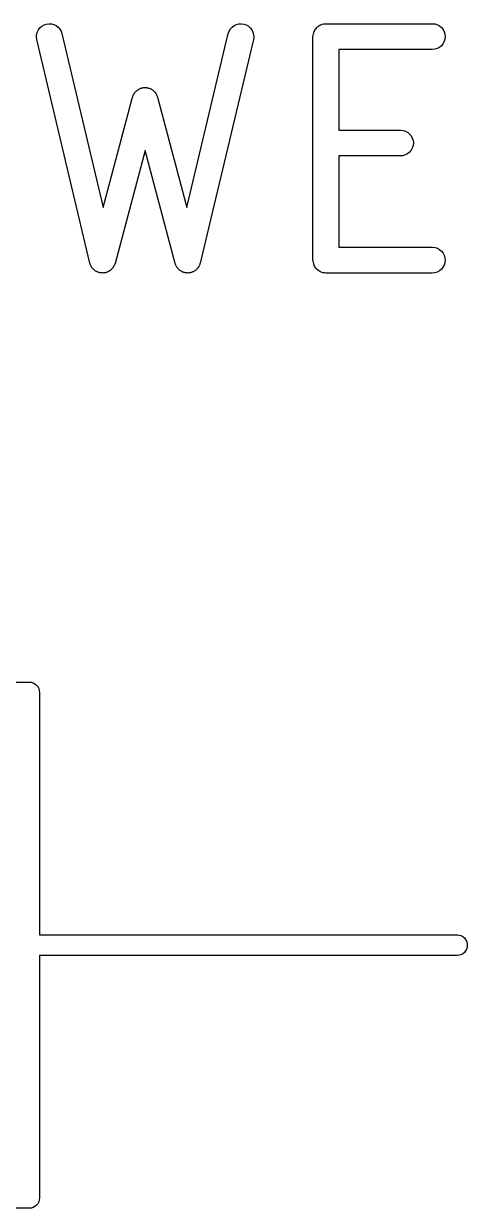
# Model space of a CAD drawing. Extents: x 62 to 117, y -164 to -62.
# Drawn here: x 105.05 to 107.63, y -88.65 to -81.76 of the extents above; entities that cross this region are included whole.
import ezdxf

# ---------------------------------------------------------------- set-up
doc = ezdxf.new("R2010")
doc.units = 0
doc.header["$MEASUREMENT"] = 0
doc.layers.add('BLACK', color=7, linetype='CONTINUOUS')

msp = doc.modelspace()

# ---------------------------------------------------------------- linework, layer by layer
at = {"layer": 'BLACK', "linetype": 'CONTINUOUS'}
for p, q in [((105.156, -81.777), (105.169, -81.7697)), ((105.169, -81.7697), (105.183, -81.765)), ((105.183, -81.765), (105.197, -81.7631)), ((105.197, -81.7631), (105.212, -81.7641)), ((105.212, -81.7641), (105.226, -81.7679)), ((105.226, -81.7679), (105.239, -81.7744)), ((105.239, -81.7744), (105.251, -81.7833)), ((106.264, -81.7825), (106.275, -81.7738)), ((106.275, -81.7738), (106.289, -81.7675)), ((106.289, -81.7675), (106.303, -81.7639)), ((106.303, -81.7639), (106.317, -81.7632)), ((106.317, -81.7632), (106.332, -81.7653)), ((106.332, -81.7653), (106.346, -81.7701)), ((106.346, -81.7701), (106.358, -81.7776)), ((106.768, -81.7753), (106.774, -81.7721)), ((106.774, -81.7721), (106.781, -81.7688)), ((106.781, -81.7686), (106.788, -81.7666)), ((106.781, -81.7687), (106.781, -81.7686)), ((106.781, -81.7688), (106.781, -81.7687)), ((106.788, -81.7666), (106.795, -81.7645)), ((106.795, -81.7644), (106.802, -81.7638)), ((106.795, -81.7645), (106.795, -81.7644)), ((106.795, -81.7645), (106.795, -81.7645)), ((106.802, -81.7638), (106.809, -81.7631)), ((106.809, -81.7631), (107.428, -81.7631)), ((107.428, -81.7631), (107.429, -81.7631)), ((107.429, -81.7631), (107.444, -81.7647)), ((107.444, -81.7647), (107.458, -81.7692)), ((107.458, -81.7692), (107.471, -81.7762)), ((105.125, -81.8399), (105.126, -81.8253)), ((105.127, -81.8544), (105.125, -81.8399)), ((105.126, -81.8253), (105.13, -81.8112)), ((105.13, -81.8112), (105.136, -81.7981)), ((105.136, -81.7981), (105.145, -81.7866)), ((105.145, -81.7866), (105.156, -81.777)), ((105.251, -81.7833), (105.261, -81.7942)), ((105.261, -81.7942), (105.268, -81.8069)), ((105.268, -81.8069), (105.273, -81.8207)), ((105.273, -81.8207), (105.513, -82.8316)), ((106, -82.8316), (106.241, -81.8207)), ((106.241, -81.8197), (106.246, -81.8059)), ((106.241, -81.8207), (106.241, -81.8197)), ((106.246, -81.8059), (106.254, -81.7934)), ((106.254, -81.7934), (106.264, -81.7825)), ((106.358, -81.7776), (106.369, -81.7873)), ((106.369, -81.7873), (106.378, -81.799)), ((106.378, -81.799), (106.384, -81.8122)), ((106.384, -81.8122), (106.388, -81.8264)), ((106.389, -81.841), (106.387, -81.8555)), ((106.388, -81.8264), (106.389, -81.841)), ((106.734, -81.837), (106.735, -81.83)), ((106.734, -81.8376), (106.734, -81.837)), ((106.734, -81.8381), (106.734, -81.8376)), ((106.734, -81.8376), (106.734, -81.8376)), ((106.734, -81.8376), (106.734, -81.8376)), ((106.734, -83.1381), (106.734, -81.8381)), ((106.735, -81.83), (106.736, -81.823)), ((106.736, -81.8225), (106.738, -81.8158)), ((106.736, -81.8228), (106.736, -81.8225)), ((106.736, -81.823), (106.736, -81.8228)), ((106.738, -81.8158), (106.74, -81.809)), ((106.74, -81.8085), (106.744, -81.8023)), ((106.74, -81.8088), (106.74, -81.8085)), ((106.74, -81.809), (106.74, -81.8088)), ((106.744, -81.8023), (106.747, -81.7962)), ((106.747, -81.7957), (106.752, -81.7903)), ((106.747, -81.796), (106.747, -81.7957)), ((106.747, -81.7962), (106.747, -81.796)), ((106.752, -81.7903), (106.756, -81.7849)), ((106.756, -81.7849), (106.757, -81.7847)), ((106.757, -81.7845), (106.762, -81.7801)), ((106.757, -81.7847), (106.757, -81.7845)), ((106.762, -81.7801), (106.768, -81.7756)), ((106.768, -81.7755), (106.768, -81.7753)), ((106.768, -81.7756), (106.768, -81.7755)), ((107.471, -81.7762), (107.482, -81.7856)), ((107.482, -81.7856), (107.491, -81.797)), ((107.491, -81.797), (107.498, -81.81)), ((107.498, -81.81), (107.502, -81.824)), ((107.502, -81.824), (107.503, -81.8386)), ((107.503, -81.8386), (107.502, -81.8532)), ((105.127, -81.8555), (105.127, -81.8544)), ((105.436, -83.1555), (105.127, -81.8555)), ((106.387, -81.8555), (106.077, -83.1555)), ((107.443, -81.9117), (107.428, -81.9131)), ((107.457, -81.9074), (107.443, -81.9117)), ((107.47, -81.9006), (107.457, -81.9074)), ((107.481, -81.8913), (107.47, -81.9006)), ((107.49, -81.88), (107.481, -81.8913)), ((107.497, -81.8672), (107.49, -81.88)), ((107.502, -81.8532), (107.497, -81.8672)), ((107.428, -81.9131), (106.884, -81.9131)), ((106.884, -81.9131), (106.884, -82.3821)), ((105.685, -82.1892), (105.686, -82.1869)), ((105.686, -82.1845), (105.688, -82.1801)), ((105.686, -82.1869), (105.686, -82.1845)), ((105.688, -82.1801), (105.69, -82.1756)), ((105.69, -82.1756), (105.691, -82.1735)), ((105.691, -82.1735), (105.692, -82.1713)), ((105.692, -82.1713), (105.695, -82.1673)), ((105.695, -82.1673), (105.698, -82.1632)), ((105.698, -82.1632), (105.7, -82.1614)), ((105.7, -82.1614), (105.701, -82.1595)), ((105.701, -82.1595), (105.705, -82.1562)), ((105.705, -82.1562), (105.708, -82.1526)), ((105.708, -82.1526), (105.71, -82.1512)), ((105.71, -82.1512), (105.712, -82.1496)), ((105.712, -82.1496), (105.716, -82.147)), ((105.716, -82.147), (105.72, -82.1442)), ((105.72, -82.1442), (105.722, -82.1432)), ((105.722, -82.1432), (105.724, -82.142)), ((105.724, -82.142), (105.729, -82.1403)), ((105.729, -82.1403), (105.733, -82.1383)), ((105.733, -82.1383), (105.736, -82.1378)), ((105.736, -82.1378), (105.738, -82.1369)), ((105.738, -82.1369), (105.743, -82.1362)), ((105.743, -82.1362), (105.748, -82.1351)), ((105.748, -82.1351), (105.75, -82.135)), ((105.75, -82.135), (105.752, -82.1346)), ((105.752, -82.1346), (105.757, -82.1348)), ((105.757, -82.1348), (105.762, -82.1347)), ((105.762, -82.1347), (105.765, -82.1351)), ((105.765, -82.1351), (105.767, -82.1352)), ((105.767, -82.1352), (105.772, -82.1364)), ((105.772, -82.1364), (105.777, -82.1372)), ((105.777, -82.1372), (105.779, -82.1381)), ((105.779, -82.1381), (105.781, -82.1386)), ((105.781, -82.1386), (105.786, -82.1407)), ((105.786, -82.1407), (105.79, -82.1424)), ((105.79, -82.1424), (105.792, -82.1437)), ((105.792, -82.1437), (105.795, -82.1447)), ((105.795, -82.1447), (105.799, -82.1476)), ((105.799, -82.1476), (105.803, -82.1502)), ((105.803, -82.1502), (105.805, -82.1519)), ((105.805, -82.1519), (105.807, -82.1533)), ((105.807, -82.1533), (105.81, -82.1569)), ((105.81, -82.1569), (105.813, -82.1602)), ((105.813, -82.1602), (105.815, -82.1622)), ((105.815, -82.1622), (105.816, -82.164)), ((105.816, -82.164), (105.819, -82.1682)), ((105.819, -82.1682), (105.822, -82.1722)), ((105.822, -82.1722), (105.823, -82.1744)), ((105.823, -82.1744), (105.824, -82.1765)), ((105.824, -82.1765), (105.826, -82.1811)), ((105.826, -82.1811), (105.828, -82.1855)), ((105.828, -82.1855), (105.828, -82.1879)), ((105.828, -82.1879), (105.829, -82.1902)), ((105.513, -82.8316), (105.684, -82.1902)), ((105.684, -82.1902), (105.685, -82.1892)), ((105.829, -82.1902), (106, -82.8316)), ((106.884, -82.3821), (107.243, -82.3821)), ((107.243, -82.3821), (107.244, -82.3821)), ((107.244, -82.3821), (107.258, -82.3838)), ((107.258, -82.3838), (107.272, -82.3882)), ((107.272, -82.3882), (107.285, -82.3953)), ((107.285, -82.3953), (107.296, -82.4047)), ((107.296, -82.4047), (107.305, -82.4161)), ((107.305, -82.4161), (107.312, -82.429)), ((107.312, -82.429), (107.316, -82.4431)), ((107.316, -82.4431), (107.318, -82.4577)), ((107.318, -82.4577), (107.316, -82.4722)), ((105.757, -82.5006), (105.582, -83.1574)), ((105.932, -83.1574), (105.757, -82.5006)), ((107.243, -82.5321), (106.884, -82.5321)), ((106.884, -82.5321), (106.884, -83.0631)), ((107.257, -82.5307), (107.243, -82.5321)), ((107.271, -82.5265), (107.257, -82.5307)), ((107.284, -82.5196), (107.271, -82.5265)), ((107.295, -82.5104), (107.284, -82.5196)), ((107.305, -82.4991), (107.295, -82.5104)), ((107.312, -82.4862), (107.305, -82.4991)), ((107.316, -82.4722), (107.312, -82.4862)), ((106.884, -83.0631), (107.428, -83.0631)), ((107.428, -83.0631), (107.429, -83.0631)), ((107.429, -83.0631), (107.444, -83.0647)), ((107.444, -83.0647), (107.458, -83.0692)), ((107.458, -83.0692), (107.471, -83.0762)), ((107.471, -83.0762), (107.482, -83.0856)), ((106.735, -83.1451), (106.734, -83.1381)), ((106.736, -83.1521), (106.735, -83.1451)), ((106.736, -83.1524), (106.736, -83.1521)), ((106.736, -83.1527), (106.736, -83.1524)), ((107.482, -83.0856), (107.491, -83.097)), ((107.491, -83.097), (107.498, -83.11)), ((107.498, -83.11), (107.502, -83.124)), ((107.502, -83.124), (107.503, -83.1386)), ((107.503, -83.1386), (107.502, -83.1532)), ((105.437, -83.1587), (105.436, -83.1555)), ((105.438, -83.1621), (105.437, -83.1587)), ((105.44, -83.1656), (105.438, -83.1621)), ((105.441, -83.1693), (105.44, -83.1656)), ((105.443, -83.1723), (105.441, -83.1693)), ((105.444, -83.1754), (105.443, -83.1723)), ((105.446, -83.1786), (105.444, -83.1754)), ((105.448, -83.182), (105.446, -83.1786)), ((105.451, -83.1846), (105.448, -83.182)), ((105.453, -83.1874), (105.451, -83.1846)), ((105.456, -83.19), (105.453, -83.1874)), ((105.458, -83.1929), (105.456, -83.19)), ((105.461, -83.195), (105.458, -83.1929)), ((105.463, -83.1974), (105.461, -83.195)), ((105.467, -83.1995), (105.463, -83.1974)), ((105.47, -83.2018), (105.467, -83.1995)), ((105.473, -83.2034), (105.47, -83.2018)), ((105.476, -83.2052), (105.473, -83.2034)), ((105.479, -83.2066), (105.476, -83.2052)), ((105.483, -83.2083), (105.479, -83.2066)), ((105.486, -83.2092), (105.483, -83.2083)), ((105.489, -83.2104), (105.486, -83.2092)), ((105.493, -83.2111), (105.489, -83.2104)), ((105.497, -83.2121), (105.493, -83.2111)), ((105.5, -83.2123), (105.497, -83.2121)), ((105.504, -83.2129), (105.5, -83.2123)), ((105.508, -83.2128), (105.504, -83.2129)), ((105.512, -83.2131), (105.508, -83.2128)), ((105.515, -83.2126), (105.512, -83.2131)), ((105.518, -83.2125), (105.515, -83.2126)), ((105.522, -83.2117), (105.518, -83.2125)), ((105.526, -83.2112), (105.522, -83.2117)), ((105.529, -83.2101), (105.526, -83.2112)), ((105.533, -83.2093), (105.529, -83.2101)), ((105.536, -83.2077), (105.533, -83.2093)), ((105.54, -83.2065), (105.536, -83.2077)), ((105.543, -83.2048), (105.54, -83.2065)), ((105.546, -83.2034), (105.543, -83.2048)), ((105.549, -83.2012), (105.546, -83.2034)), ((105.553, -83.1992), (105.549, -83.2012)), ((105.555, -83.197), (105.553, -83.1992)), ((105.558, -83.195), (105.555, -83.197)), ((105.561, -83.1922), (105.558, -83.195)), ((105.564, -83.1896), (105.561, -83.1922)), ((105.566, -83.1869), (105.564, -83.1896)), ((105.568, -83.1844), (105.566, -83.1869)), ((105.57, -83.1811), (105.568, -83.1844)), ((105.573, -83.1781), (105.57, -83.1811)), ((105.574, -83.175), (105.573, -83.1781)), ((105.576, -83.1721), (105.574, -83.175)), ((105.578, -83.1685), (105.576, -83.1721)), ((105.579, -83.165), (105.578, -83.1685)), ((105.58, -83.1616), (105.579, -83.165)), ((105.581, -83.1584), (105.58, -83.1616)), ((105.582, -83.1574), (105.581, -83.1584)), ((105.933, -83.1607), (105.932, -83.1574)), ((105.934, -83.164), (105.933, -83.1607)), ((105.936, -83.1675), (105.934, -83.164)), ((105.937, -83.1711), (105.936, -83.1675)), ((105.939, -83.1741), (105.937, -83.1711)), ((105.94, -83.1772), (105.939, -83.1741)), ((105.943, -83.1803), (105.94, -83.1772)), ((105.945, -83.1836), (105.943, -83.1803)), ((105.947, -83.1861), (105.945, -83.1836)), ((105.949, -83.1889), (105.947, -83.1861)), ((105.952, -83.1915), (105.949, -83.1889)), ((105.955, -83.1943), (105.952, -83.1915)), ((105.958, -83.1963), (105.955, -83.1943)), ((105.96, -83.1986), (105.958, -83.1963)), ((105.964, -83.2006), (105.96, -83.1986)), ((105.967, -83.2029), (105.964, -83.2006)), ((105.97, -83.2043), (105.967, -83.2029)), ((105.973, -83.2061), (105.97, -83.2043)), ((105.976, -83.2074), (105.973, -83.2061)), ((105.98, -83.209), (105.976, -83.2074)), ((105.983, -83.2098), (105.98, -83.209)), ((105.987, -83.2109), (105.983, -83.2098)), ((105.99, -83.2115), (105.987, -83.2109)), ((105.994, -83.2124), (105.99, -83.2115)), ((105.998, -83.2125), (105.994, -83.2124)), ((106.001, -83.213), (105.998, -83.2125)), ((106.005, -83.2128), (106.001, -83.213)), ((106.009, -83.213), (106.005, -83.2128)), ((106.012, -83.2124), (106.009, -83.213)), ((106.016, -83.2122), (106.012, -83.2124)), ((106.019, -83.2113), (106.016, -83.2122)), ((106.023, -83.2107), (106.019, -83.2113)), ((106.027, -83.2095), (106.023, -83.2107)), ((106.03, -83.2087), (106.027, -83.2095)), ((106.033, -83.207), (106.03, -83.2087)), ((106.037, -83.2057), (106.033, -83.207)), ((106.04, -83.2039), (106.037, -83.2057)), ((106.043, -83.2024), (106.04, -83.2039)), ((106.046, -83.2001), (106.043, -83.2024)), ((106.05, -83.198), (106.046, -83.2001)), ((106.052, -83.1957), (106.05, -83.198)), ((106.055, -83.1936), (106.052, -83.1957)), ((106.057, -83.1908), (106.055, -83.1936)), ((106.06, -83.1882), (106.057, -83.1908)), ((106.062, -83.1854), (106.06, -83.1882)), ((106.065, -83.1828), (106.062, -83.1854)), ((106.067, -83.1795), (106.065, -83.1828)), ((106.069, -83.1763), (106.067, -83.1795)), ((106.07, -83.1732), (106.069, -83.1763)), ((106.072, -83.1703), (106.07, -83.1732)), ((106.074, -83.1666), (106.072, -83.1703)), ((106.075, -83.1631), (106.074, -83.1666)), ((106.076, -83.1597), (106.075, -83.1631)), ((106.077, -83.1565), (106.076, -83.1597)), ((106.077, -83.1555), (106.077, -83.1565)), ((106.738, -83.1594), (106.736, -83.1527)), ((106.74, -83.1662), (106.738, -83.1594)), ((106.74, -83.1664), (106.74, -83.1662)), ((106.74, -83.1667), (106.74, -83.1664)), ((106.743, -83.1729), (106.74, -83.1667)), ((106.746, -83.1792), (106.743, -83.1729)), ((106.747, -83.1794), (106.746, -83.1792)), ((106.747, -83.1796), (106.747, -83.1794)), ((106.751, -83.1851), (106.747, -83.1796)), ((106.756, -83.1906), (106.751, -83.1851)), ((106.756, -83.1907), (106.756, -83.1906)), ((106.756, -83.1909), (106.756, -83.1907)), ((106.761, -83.1954), (106.756, -83.1909)), ((106.767, -83.2), (106.761, -83.1954)), ((106.767, -83.2001), (106.767, -83.2)), ((106.767, -83.2003), (106.767, -83.2001)), ((106.773, -83.2036), (106.767, -83.2003)), ((106.78, -83.207), (106.773, -83.2036)), ((106.78, -83.2071), (106.78, -83.207)), ((106.78, -83.2072), (106.78, -83.2071)), ((106.787, -83.2093), (106.78, -83.2072)), ((106.794, -83.2115), (106.787, -83.2093)), ((106.794, -83.2116), (106.794, -83.2115)), ((106.794, -83.2115), (106.794, -83.2115)), ((106.801, -83.2123), (106.794, -83.2116)), ((106.808, -83.2131), (106.801, -83.2123)), ((106.809, -83.2131), (106.808, -83.2131)), ((107.428, -83.2131), (106.809, -83.2131)), ((106.809, -83.2131), (106.809, -83.2131)), ((106.809, -83.2131), (106.809, -83.2131)), ((106.809, -83.2131), (106.809, -83.2131)), ((107.443, -83.2117), (107.428, -83.2131)), ((107.457, -83.2074), (107.443, -83.2117)), ((107.47, -83.2006), (107.457, -83.2074)), ((107.481, -83.1913), (107.47, -83.2006)), ((107.49, -83.18), (107.481, -83.1913)), ((107.497, -83.1672), (107.49, -83.18)), ((107.502, -83.1532), (107.497, -83.1672)), ((100.665, -85.592), (105.079, -85.592)), ((105.079, -85.592), (105.082, -85.5917)), ((105.082, -85.5917), (105.085, -85.592)), ((105.085, -85.592), (105.094, -85.5929)), ((105.094, -85.5929), (105.105, -85.5963)), ((105.105, -85.5963), (105.115, -85.6019)), ((105.115, -85.6019), (105.125, -85.6094)), ((105.125, -85.6094), (105.132, -85.6185)), ((105.132, -85.6185), (105.138, -85.6289)), ((105.138, -85.6289), (105.141, -85.6402)), ((105.141, -85.6402), (105.142, -85.652)), ((105.142, -85.652), (105.142, -85.6549)), ((105.142, -85.6549), (105.142, -87.062)), ((105.142, -87.062), (107.575, -87.062)), ((107.575, -87.062), (107.584, -87.0629)), ((107.584, -87.0629), (107.595, -87.0663)), ((107.595, -87.0663), (107.605, -87.0719)), ((107.605, -87.0719), (107.615, -87.0794)), ((107.615, -87.0794), (107.622, -87.0885)), ((107.622, -87.0885), (107.628, -87.0989)), ((107.628, -87.1451), (107.622, -87.1555)), ((107.628, -87.0989), (107.631, -87.1102)), ((107.631, -87.1338), (107.628, -87.1451)), ((107.631, -87.1102), (107.632, -87.122)), ((107.632, -87.122), (107.631, -87.1338)), ((107.575, -87.182), (105.142, -87.182)), ((105.142, -87.182), (105.142, -88.5891)), ((107.584, -87.1811), (107.575, -87.182)), ((107.595, -87.1777), (107.584, -87.1811)), ((107.605, -87.1721), (107.595, -87.1777)), ((107.615, -87.1646), (107.605, -87.1721)), ((107.622, -87.1555), (107.615, -87.1646)), ((105.142, -88.592), (105.141, -88.6038)), ((105.142, -88.5891), (105.142, -88.592)), ((105.079, -88.652), (100.665, -88.652)), ((105.082, -88.6523), (105.079, -88.652)), ((105.085, -88.652), (105.082, -88.6523)), ((105.094, -88.6511), (105.085, -88.652)), ((105.085, -88.652), (105.085, -88.652)), ((105.105, -88.6477), (105.094, -88.6511)), ((105.115, -88.6421), (105.105, -88.6477)), ((105.125, -88.6346), (105.115, -88.6421)), ((105.132, -88.6255), (105.125, -88.6346)), ((105.138, -88.6151), (105.132, -88.6255)), ((105.141, -88.6038), (105.138, -88.6151))]:
    msp.add_line(p, q, dxfattribs=at)

doc.saveas('drawing.dxf')
